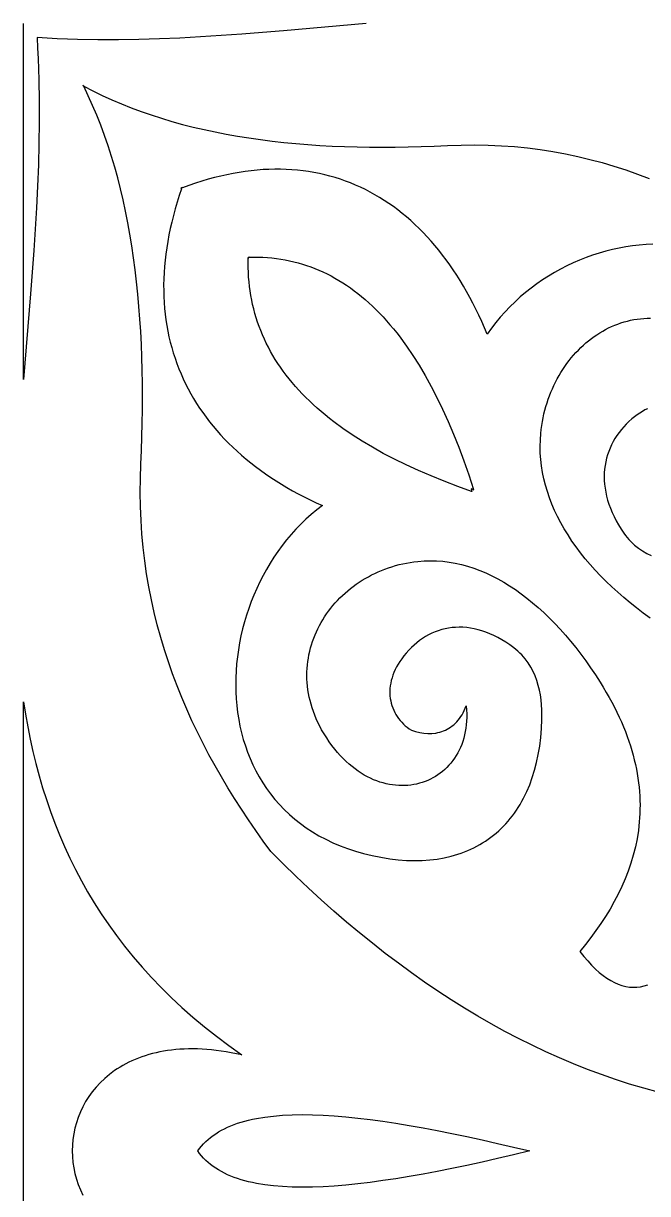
# Model space of a CAD drawing. Extents: x -375 to 375, y -1025 to 1025.
# Drawn here: x -275 to -231.8, y 75.1 to 156.1 of the extents above; entities that cross this region are included whole.
import ezdxf

# ---------------------------------------------------------------- set-up
doc = ezdxf.new("R2010")
doc.units = 0
doc.layers.add('LAYER_1', color=18, linetype='CONTINUOUS')

msp = doc.modelspace()

# ---------------------------------------------------------------- linework, layer by layer
at = {"layer": 'LAYER_1'}
for points in [[(-251.307, 156.061), (-257.023, 155.553), (-258.455, 155.433), (-259.886, 155.32), (-261.316, 155.216), (-262.745, 155.124), (-264.173, 155.046), (-265.597, 154.984), (-267.018, 154.941), (-268.436, 154.918), (-269.85, 154.918), (-271.258, 154.944), (-271.96, 154.967), (-272.661, 154.997), (-273.361, 155.035), (-274.058, 155.08), (-274.015, 154.354), (-273.979, 153.626), (-273.95, 152.897), (-273.928, 152.166), (-273.903, 150.701), (-273.903, 149.23), (-273.925, 147.755), (-273.966, 146.275), (-274.026, 144.793), (-274.101, 143.308), (-274.189, 141.821), (-274.289, 140.333), (-274.398, 138.843), (-274.513, 137.354), (-275, 131.406), (-275, 156.061)], [(-231.111, 82.095), (-232.097, 82.366), (-233.079, 82.66), (-234.056, 82.976), (-235.028, 83.315), (-235.996, 83.676), (-236.959, 84.059), (-237.917, 84.464), (-238.871, 84.891), (-239.821, 85.341), (-240.765, 85.812), (-241.706, 86.305), (-242.642, 86.819), (-243.573, 87.355), (-244.5, 87.912), (-245.423, 88.49), (-246.341, 89.09), (-247.256, 89.711), (-248.165, 90.352), (-249.071, 91.015), (-249.972, 91.698), (-250.869, 92.401), (-251.762, 93.125), (-252.651, 93.87), (-253.536, 94.635), (-254.417, 95.419), (-255.293, 96.224), (-256.166, 97.049), (-257.034, 97.894), (-257.899, 98.758), (-258.421, 99.479), (-258.933, 100.204), (-259.433, 100.936), (-259.921, 101.673), (-260.397, 102.416), (-260.861, 103.165), (-261.311, 103.92), (-261.747, 104.683), (-262.169, 105.452), (-262.577, 106.228), (-262.969, 107.012), (-263.345, 107.803), (-263.706, 108.602), (-264.05, 109.409), (-264.377, 110.224), (-264.687, 111.047), (-264.978, 111.88), (-265.251, 112.721), (-265.506, 113.571), (-265.74, 114.431), (-265.955, 115.3), (-266.15, 116.179), (-266.324, 117.068), (-266.477, 117.967), (-266.607, 118.876), (-266.716, 119.796), (-266.802, 120.728), (-266.865, 121.67), (-266.904, 122.623), (-266.919, 123.589), (-266.91, 124.566), (-266.875, 125.554), (-266.836, 126.505), (-266.804, 127.449), (-266.782, 128.385), (-266.769, 129.315), (-266.764, 130.236), (-266.769, 131.151), (-266.784, 132.057), (-266.809, 132.956), (-266.843, 133.846), (-266.888, 134.728), (-266.943, 135.602), (-267.008, 136.467), (-267.085, 137.324), (-267.172, 138.171), (-267.27, 139.01), (-267.38, 139.839), (-267.501, 140.659), (-267.634, 141.469), (-267.779, 142.27), (-267.936, 143.06), (-268.105, 143.841), (-268.287, 144.611), (-268.481, 145.371), (-268.688, 146.121), (-268.909, 146.859), (-269.142, 147.587), (-269.389, 148.304), (-269.65, 149.009), (-269.925, 149.703), (-270.213, 150.386), (-270.516, 151.057), (-270.833, 151.716), (-270.891, 151.773), (-270.871, 151.764), (-270.88, 151.784), (-270.825, 151.724), (-270.191, 151.394), (-269.546, 151.079), (-268.89, 150.779), (-268.223, 150.493), (-267.545, 150.222), (-266.856, 149.965), (-266.157, 149.722), (-265.447, 149.493), (-264.727, 149.277), (-263.996, 149.075), (-263.256, 148.886), (-262.505, 148.71), (-261.745, 148.547), (-260.976, 148.396), (-260.197, 148.258), (-259.409, 148.132), (-258.612, 148.018), (-257.806, 147.915), (-256.991, 147.825), (-256.168, 147.745), (-255.337, 147.677), (-254.497, 147.62), (-253.649, 147.573), (-252.793, 147.538), (-251.929, 147.512), (-251.058, 147.497), (-250.179, 147.491), (-249.293, 147.496), (-248.399, 147.51), (-247.499, 147.533), (-246.592, 147.565), (-245.678, 147.607), (-244.728, 147.643), (-243.789, 147.652), (-242.861, 147.637), (-241.945, 147.596), (-241.039, 147.53), (-240.144, 147.441), (-239.26, 147.328), (-238.386, 147.192), (-237.521, 147.033), (-236.667, 146.852), (-235.822, 146.649), (-234.987, 146.426), (-234.161, 146.181), (-233.344, 145.917), (-232.535, 145.633), (-231.735, 145.329)], [(-231.472, 140.781), (-231.939, 140.758), (-232.406, 140.719), (-232.873, 140.665), (-233.339, 140.595), (-233.804, 140.509), (-234.267, 140.407), (-234.728, 140.291), (-235.187, 140.159), (-235.641, 140.012), (-236.092, 139.85), (-236.538, 139.674), (-236.98, 139.482), (-237.416, 139.277), (-237.846, 139.057), (-238.269, 138.823), (-238.685, 138.574), (-239.093, 138.312), (-239.494, 138.037), (-239.885, 137.747), (-240.267, 137.444), (-240.64, 137.128), (-241.002, 136.799), (-241.353, 136.456), (-241.693, 136.101), (-242.021, 135.733), (-242.336, 135.352), (-242.639, 134.959), (-242.927, 134.554), (-243.115, 134.998), (-243.308, 135.435), (-243.507, 135.864), (-243.71, 136.284), (-243.919, 136.697), (-244.132, 137.101), (-244.351, 137.497), (-244.575, 137.884), (-244.803, 138.264), (-245.037, 138.635), (-245.276, 138.997), (-245.519, 139.351), (-245.767, 139.696), (-246.02, 140.033), (-246.278, 140.361), (-246.54, 140.681), (-246.807, 140.991), (-247.079, 141.293), (-247.356, 141.586), (-247.637, 141.87), (-247.922, 142.144), (-248.212, 142.41), (-248.507, 142.667), (-248.806, 142.915), (-249.109, 143.153), (-249.417, 143.382), (-249.729, 143.602), (-250.045, 143.812), (-250.366, 144.013), (-250.69, 144.204), (-251.019, 144.386), (-251.353, 144.559), (-251.69, 144.721), (-252.031, 144.874), (-252.377, 145.018), (-252.726, 145.151), (-253.08, 145.275), (-253.437, 145.388), (-253.798, 145.492), (-254.163, 145.586), (-254.532, 145.669), (-254.905, 145.743), (-255.282, 145.806), (-255.662, 145.859), (-256.046, 145.902), (-256.434, 145.934), (-256.825, 145.956), (-257.22, 145.967), (-257.618, 145.968), (-258.02, 145.959), (-258.425, 145.939), (-258.834, 145.908), (-259.246, 145.866), (-259.662, 145.814), (-260.081, 145.751), (-260.503, 145.677), (-260.929, 145.592), (-261.357, 145.496), (-261.789, 145.389), (-262.225, 145.271), (-262.663, 145.141), (-263.104, 145.001), (-263.549, 144.849), (-263.996, 144.686), (-264.036, 144.729), (-264.036, 144.709), (-264.037, 144.697), (-264.03, 144.687), (-264.042, 144.682), (-264.045, 144.67), (-264.055, 144.678), (-264.06, 144.677), (-264.06, 144.673), (-264.053, 144.663), (-264.065, 144.659), (-264.069, 144.647), (-264.079, 144.654), (-264.09, 144.652), (-264.108, 144.652), (-264.068, 144.611), (-264.225, 144.145), (-264.371, 143.683), (-264.506, 143.224), (-264.63, 142.768), (-264.744, 142.315), (-264.847, 141.866), (-264.939, 141.42), (-265.021, 140.977), (-265.092, 140.538), (-265.152, 140.102), (-265.203, 139.669), (-265.243, 139.241), (-265.272, 138.815), (-265.292, 138.393), (-265.301, 137.975), (-265.3, 137.561), (-265.289, 137.15), (-265.268, 136.743), (-265.236, 136.34), (-265.195, 135.94), (-265.144, 135.545), (-265.084, 135.153), (-265.013, 134.765), (-264.933, 134.381), (-264.843, 134.001), (-264.743, 133.626), (-264.634, 133.254), (-264.515, 132.886), (-264.387, 132.523), (-264.249, 132.163), (-264.102, 131.808), (-263.946, 131.457), (-263.78, 131.11), (-263.605, 130.768), (-263.421, 130.43), (-263.228, 130.097), (-263.026, 129.768), (-262.814, 129.443), (-262.594, 129.123), (-262.365, 128.807), (-262.127, 128.496), (-261.88, 128.19), (-261.625, 127.888), (-261.361, 127.591), (-261.088, 127.299), (-260.806, 127.011), (-260.516, 126.728), (-260.218, 126.45), (-259.911, 126.177), (-259.595, 125.909), (-259.272, 125.646), (-258.94, 125.388), (-258.599, 125.135), (-258.251, 124.887), (-257.894, 124.644), (-257.53, 124.406), (-257.157, 124.173), (-256.776, 123.945), (-256.388, 123.723), (-255.991, 123.506), (-255.587, 123.294), (-255.175, 123.088), (-254.755, 122.887), (-254.328, 122.692), (-254.717, 122.391), (-255.095, 122.077), (-255.461, 121.748), (-255.815, 121.407), (-256.156, 121.054), (-256.486, 120.688), (-256.802, 120.312), (-257.106, 119.924), (-257.397, 119.526), (-257.676, 119.119), (-257.941, 118.703), (-258.193, 118.278), (-258.431, 117.845), (-258.656, 117.405), (-258.868, 116.957), (-259.065, 116.504), (-259.249, 116.045), (-259.419, 115.58), (-259.574, 115.111), (-259.716, 114.638), (-259.842, 114.161), (-259.955, 113.682), (-260.052, 113.2), (-260.135, 112.716), (-260.202, 112.231), (-260.255, 111.745), (-260.292, 111.259), (-260.313, 110.774), (-260.319, 110.289), (-260.31, 109.806), (-260.284, 109.325), (-260.243, 108.846), (-260.186, 108.371), (-260.112, 107.899), (-260.022, 107.432), (-259.915, 106.97), (-259.792, 106.513), (-259.651, 106.062), (-259.494, 105.617), (-259.32, 105.18), (-259.129, 104.75), (-258.92, 104.328), (-258.694, 103.915), (-258.45, 103.512), (-258.188, 103.118), (-257.909, 102.735), (-257.611, 102.362), (-257.295, 102.001), (-256.961, 101.653), (-256.608, 101.317), (-256.237, 100.994), (-255.847, 100.685), (-255.438, 100.39), (-255.011, 100.11), (-254.564, 99.846), (-254.097, 99.597), (-253.612, 99.365), (-253.106, 99.15), (-252.581, 98.953), (-252.037, 98.774), (-251.472, 98.614), (-250.887, 98.473), (-250.282, 98.352), (-249.656, 98.252), (-249.079, 98.184), (-248.515, 98.142), (-247.964, 98.126), (-247.426, 98.136), (-246.901, 98.171), (-246.391, 98.232), (-245.895, 98.318), (-245.414, 98.429), (-245.179, 98.493), (-244.948, 98.564), (-244.72, 98.641), (-244.497, 98.724), (-244.277, 98.812), (-244.062, 98.907), (-243.85, 99.008), (-243.643, 99.115), (-243.439, 99.227), (-243.24, 99.346), (-243.045, 99.47), (-242.854, 99.6), (-242.667, 99.736), (-242.485, 99.878), (-242.307, 100.025), (-242.133, 100.178), (-241.964, 100.336), (-241.799, 100.501), (-241.639, 100.671), (-241.483, 100.846), (-241.332, 101.027), (-241.186, 101.213), (-241.044, 101.405), (-240.907, 101.603), (-240.775, 101.805), (-240.647, 102.013), (-240.525, 102.227), (-240.407, 102.446), (-240.294, 102.67), (-240.187, 102.899), (-239.986, 103.373), (-239.806, 103.868), (-239.647, 104.383), (-239.508, 104.919), (-239.391, 105.474), (-239.296, 106.049), (-239.223, 106.643), (-239.173, 107.257), (-239.145, 107.889), (-239.14, 108.226), (-239.146, 108.566), (-239.165, 108.906), (-239.198, 109.247), (-239.245, 109.585), (-239.309, 109.921), (-239.391, 110.253), (-239.49, 110.58), (-239.61, 110.9), (-239.749, 111.212), (-239.911, 111.515), (-240.096, 111.809), (-240.304, 112.09), (-240.418, 112.226), (-240.538, 112.359), (-240.665, 112.488), (-240.798, 112.614), (-240.938, 112.736), (-241.086, 112.854), (-241.365, 113.056), (-241.644, 113.242), (-241.922, 113.412), (-242.199, 113.566), (-242.474, 113.704), (-242.747, 113.826), (-243.019, 113.933), (-243.289, 114.026), (-243.557, 114.103), (-243.822, 114.165), (-244.085, 114.214), (-244.345, 114.248), (-244.603, 114.268), (-244.857, 114.274), (-245.108, 114.266), (-245.355, 114.246), (-245.599, 114.212), (-245.839, 114.165), (-246.075, 114.106), (-246.307, 114.034), (-246.534, 113.95), (-246.757, 113.855), (-246.975, 113.747), (-247.188, 113.628), (-247.396, 113.497), (-247.598, 113.356), (-247.795, 113.203), (-247.986, 113.04), (-248.172, 112.866), (-248.351, 112.682), (-248.524, 112.489), (-248.691, 112.285), (-248.834, 112.096), (-248.965, 111.907), (-249.084, 111.718), (-249.192, 111.528), (-249.288, 111.339), (-249.372, 111.151), (-249.445, 110.963), (-249.507, 110.777), (-249.559, 110.591), (-249.599, 110.407), (-249.629, 110.224), (-249.649, 110.044), (-249.659, 109.865), (-249.659, 109.689), (-249.649, 109.515), (-249.629, 109.343), (-249.6, 109.175), (-249.562, 109.01), (-249.515, 108.848), (-249.459, 108.69), (-249.394, 108.535), (-249.321, 108.384), (-249.24, 108.238), (-249.15, 108.096), (-249.053, 107.958), (-248.948, 107.826), (-248.835, 107.698), (-248.715, 107.576), (-248.588, 107.459), (-248.454, 107.348), (-248.313, 107.243), (-248.166, 107.144), (-247.881, 107.048), (-247.595, 106.978), (-247.309, 106.933), (-247.025, 106.913), (-246.745, 106.92), (-246.47, 106.954), (-246.335, 106.98), (-246.202, 107.014), (-246.072, 107.054), (-245.943, 107.101), (-245.817, 107.156), (-245.694, 107.217), (-245.574, 107.285), (-245.457, 107.36), (-245.344, 107.442), (-245.234, 107.531), (-245.128, 107.628), (-245.026, 107.732), (-244.928, 107.843), (-244.835, 107.961), (-244.746, 108.087), (-244.662, 108.22), (-244.583, 108.361), (-244.51, 108.509), (-244.442, 108.665), (-244.379, 108.828), (-244.357, 108.557), (-244.346, 108.291), (-244.345, 108.031), (-244.354, 107.777), (-244.374, 107.528), (-244.403, 107.286), (-244.443, 107.049), (-244.491, 106.819), (-244.549, 106.594), (-244.615, 106.377), (-244.69, 106.165), (-244.773, 105.961), (-244.865, 105.763), (-244.964, 105.571), (-245.071, 105.387), (-245.185, 105.21), (-245.307, 105.04), (-245.435, 104.877), (-245.569, 104.722), (-245.711, 104.574), (-245.858, 104.434), (-246.011, 104.301), (-246.169, 104.176), (-246.333, 104.059), (-246.502, 103.951), (-246.676, 103.85), (-246.854, 103.758), (-247.037, 103.674), (-247.224, 103.599), (-247.415, 103.532), (-247.609, 103.474), (-247.806, 103.424), (-248.007, 103.384), (-248.21, 103.353), (-248.416, 103.331), (-248.625, 103.318), (-248.835, 103.315), (-249.047, 103.321), (-249.261, 103.336), (-249.476, 103.362), (-249.692, 103.397), (-249.909, 103.443), (-250.126, 103.498), (-250.344, 103.563), (-250.562, 103.639), (-250.779, 103.725), (-250.996, 103.822), (-251.213, 103.929), (-251.428, 104.047), (-251.643, 104.176), (-251.855, 104.316), (-252.066, 104.467), (-252.276, 104.629), (-252.483, 104.803), (-252.687, 104.988), (-252.889, 105.184), (-253.088, 105.392), (-253.283, 105.612), (-253.475, 105.843), (-253.664, 106.087), (-253.848, 106.342), (-254.028, 106.61), (-254.204, 106.89), (-254.375, 107.183), (-254.51, 107.434), (-254.634, 107.685), (-254.749, 107.937), (-254.854, 108.188), (-254.949, 108.44), (-255.035, 108.692), (-255.111, 108.943), (-255.178, 109.195), (-255.236, 109.445), (-255.284, 109.696), (-255.324, 109.945), (-255.355, 110.194), (-255.377, 110.442), (-255.39, 110.688), (-255.395, 110.934), (-255.391, 111.178), (-255.38, 111.42), (-255.36, 111.661), (-255.332, 111.9), (-255.296, 112.138), (-255.253, 112.373), (-255.201, 112.607), (-255.143, 112.838), (-255.076, 113.067), (-255.003, 113.293), (-254.922, 113.517), (-254.835, 113.737), (-254.74, 113.956), (-254.639, 114.171), (-254.53, 114.383), (-254.416, 114.591), (-254.294, 114.797), (-254.167, 114.999), (-254.033, 115.197), (-253.893, 115.391), (-253.748, 115.582), (-253.596, 115.769), (-253.438, 115.951), (-253.275, 116.129), (-253.107, 116.303), (-252.933, 116.472), (-252.754, 116.637), (-252.57, 116.797), (-252.38, 116.952), (-252.186, 117.102), (-251.987, 117.247), (-251.784, 117.387), (-251.575, 117.521), (-251.363, 117.65), (-251.146, 117.773), (-250.925, 117.89), (-250.7, 118.001), (-250.471, 118.107), (-250.238, 118.206), (-250.001, 118.299), (-249.761, 118.385), (-249.518, 118.465), (-249.271, 118.539), (-249.02, 118.605), (-248.767, 118.665), (-248.511, 118.717), (-248.252, 118.762), (-247.99, 118.801), (-247.726, 118.831), (-247.291, 118.866), (-246.858, 118.879), (-246.425, 118.869), (-245.993, 118.837), (-245.563, 118.784), (-245.134, 118.71), (-244.707, 118.614), (-244.282, 118.498), (-243.859, 118.362), (-243.438, 118.206), (-243.02, 118.031), (-242.604, 117.836), (-242.191, 117.623), (-241.781, 117.391), (-241.375, 117.141), (-240.971, 116.874), (-240.571, 116.589), (-240.175, 116.287), (-239.783, 115.968), (-239.395, 115.633), (-239.011, 115.282), (-238.631, 114.916), (-238.257, 114.534), (-237.887, 114.137), (-237.522, 113.726), (-237.162, 113.3), (-236.808, 112.86), (-236.459, 112.407), (-236.116, 111.941), (-235.779, 111.462), (-235.448, 110.971), (-235.123, 110.467), (-234.906, 110.116), (-234.698, 109.768), (-234.5, 109.421), (-234.311, 109.077), (-234.132, 108.734), (-233.962, 108.394), (-233.801, 108.055), (-233.65, 107.718), (-233.507, 107.383), (-233.373, 107.051), (-233.248, 106.72), (-233.132, 106.391), (-233.024, 106.064), (-232.925, 105.739), (-232.834, 105.416), (-232.752, 105.095), (-232.677, 104.775), (-232.611, 104.458), (-232.553, 104.143), (-232.502, 103.829), (-232.459, 103.517), (-232.424, 103.208), (-232.397, 102.9), (-232.377, 102.594), (-232.364, 102.29), (-232.359, 101.987), (-232.36, 101.687), (-232.369, 101.389), (-232.385, 101.092), (-232.407, 100.797), (-232.437, 100.504), (-232.472, 100.213), (-232.564, 99.636), (-232.681, 99.067), (-232.822, 98.505), (-232.987, 97.95), (-233.175, 97.402), (-233.384, 96.862), (-233.616, 96.329), (-233.867, 95.802), (-234.138, 95.283), (-234.428, 94.771), (-234.736, 94.266), (-235.062, 93.767), (-235.403, 93.276), (-235.76, 92.792), (-236.132, 92.314), (-236.518, 91.843), (-236.246, 91.497), (-235.976, 91.178), (-235.707, 90.886), (-235.44, 90.62), (-235.174, 90.381), (-234.909, 90.167), (-234.645, 89.979), (-234.383, 89.817), (-234.122, 89.68), (-233.863, 89.567), (-233.604, 89.479), (-233.347, 89.416), (-233.091, 89.376), (-232.836, 89.36), (-232.582, 89.368), (-232.33, 89.398), (-232.078, 89.452), (-231.828, 89.528)], [(-231.661, 114.911), (-232.134, 115.255), (-232.594, 115.606), (-233.042, 115.963), (-233.478, 116.325), (-233.9, 116.694), (-234.309, 117.068), (-234.705, 117.448), (-235.086, 117.833), (-235.453, 118.222), (-235.806, 118.617), (-236.143, 119.017), (-236.465, 119.42), (-236.771, 119.828), (-237.062, 120.241), (-237.336, 120.657), (-237.593, 121.076), (-237.833, 121.499), (-238.056, 121.926), (-238.261, 122.356), (-238.448, 122.788), (-238.616, 123.223), (-238.766, 123.661), (-238.897, 124.101), (-239.008, 124.544), (-239.1, 124.988), (-239.172, 125.434), (-239.223, 125.881), (-239.253, 126.33), (-239.263, 126.78), (-239.251, 127.232), (-239.217, 127.683), (-239.188, 127.959), (-239.151, 128.231), (-239.107, 128.501), (-239.057, 128.767), (-239, 129.031), (-238.936, 129.291), (-238.865, 129.548), (-238.788, 129.801), (-238.705, 130.051), (-238.616, 130.297), (-238.52, 130.539), (-238.419, 130.778), (-238.312, 131.012), (-238.199, 131.242), (-238.081, 131.468), (-237.957, 131.689), (-237.828, 131.905), (-237.694, 132.117), (-237.555, 132.324), (-237.411, 132.526), (-237.262, 132.723), (-237.108, 132.915), (-236.95, 133.101), (-236.787, 133.282), (-236.62, 133.458), (-236.448, 133.627), (-236.273, 133.791), (-236.094, 133.949), (-235.91, 134.101), (-235.723, 134.246), (-235.533, 134.385), (-235.339, 134.518), (-235.141, 134.644), (-234.941, 134.763), (-234.737, 134.876), (-234.53, 134.982), (-234.321, 135.08), (-234.108, 135.171), (-233.893, 135.255), (-233.676, 135.332), (-233.456, 135.4), (-233.234, 135.462), (-233.009, 135.515), (-232.783, 135.56), (-232.555, 135.597), (-232.325, 135.626), (-232.093, 135.647), (-231.86, 135.659), (-231.626, 135.663)], [(-231.835, 129.397), (-232.016, 129.309), (-232.197, 129.209), (-232.379, 129.097), (-232.561, 128.973), (-232.743, 128.837), (-232.925, 128.688), (-233.12, 128.514), (-233.307, 128.334), (-233.483, 128.148), (-233.65, 127.955), (-233.807, 127.756), (-233.954, 127.551), (-234.09, 127.341), (-234.215, 127.124), (-234.33, 126.903), (-234.433, 126.676), (-234.525, 126.444), (-234.606, 126.208), (-234.675, 125.967), (-234.732, 125.721), (-234.777, 125.472), (-234.809, 125.218), (-234.829, 124.961), (-234.836, 124.7), (-234.83, 124.435), (-234.811, 124.168), (-234.778, 123.897), (-234.732, 123.624), (-234.672, 123.347), (-234.597, 123.069), (-234.509, 122.788), (-234.406, 122.505), (-234.288, 122.22), (-234.155, 121.934), (-234.007, 121.646), (-233.844, 121.357), (-233.665, 121.067), (-233.471, 120.776), (-233.357, 120.622), (-233.24, 120.476), (-233.12, 120.338), (-232.995, 120.206), (-232.868, 120.081), (-232.737, 119.963), (-232.466, 119.746), (-232.184, 119.553), (-231.893, 119.385), (-231.593, 119.24)], [(-275, 46.943), (-275, 109.116), (-274.861, 108.251), (-274.706, 107.39), (-274.535, 106.535), (-274.346, 105.684), (-274.14, 104.84), (-273.916, 104.001), (-273.674, 103.168), (-273.412, 102.341), (-273.13, 101.52), (-272.828, 100.705), (-272.505, 99.897), (-272.161, 99.095), (-271.794, 98.3), (-271.405, 97.512), (-270.993, 96.731), (-270.557, 95.958), (-270.097, 95.191), (-269.612, 94.432), (-269.101, 93.681), (-268.565, 92.938), (-268.002, 92.202), (-267.412, 91.475), (-266.795, 90.756), (-266.149, 90.046), (-265.474, 89.344), (-264.771, 88.651), (-264.037, 87.967), (-263.273, 87.291), (-262.478, 86.626), (-261.651, 85.969), (-260.792, 85.322), (-259.901, 84.685), (-260.265, 84.762), (-260.622, 84.832), (-260.974, 84.893), (-261.321, 84.945), (-261.661, 84.99), (-261.996, 85.026), (-262.325, 85.054), (-262.649, 85.075), (-262.966, 85.088), (-263.278, 85.094), (-263.585, 85.092), (-263.885, 85.083), (-264.18, 85.066), (-264.469, 85.043), (-264.753, 85.013), (-265.03, 84.977), (-265.302, 84.934), (-265.568, 84.884), (-265.829, 84.828), (-266.083, 84.766), (-266.332, 84.698), (-266.576, 84.624), (-266.813, 84.545), (-267.045, 84.459), (-267.271, 84.369), (-267.492, 84.273), (-267.706, 84.172), (-267.915, 84.065), (-268.118, 83.954), (-268.316, 83.838), (-268.508, 83.718), (-268.694, 83.593), (-269.049, 83.33), (-269.381, 83.051), (-269.69, 82.756), (-269.976, 82.447), (-270.239, 82.125), (-270.48, 81.791), (-270.697, 81.446), (-270.892, 81.092), (-271.063, 80.728), (-271.212, 80.357), (-271.338, 79.98), (-271.441, 79.597), (-271.521, 79.209), (-271.579, 78.819), (-271.613, 78.426), (-271.624, 78.032), (-271.624, 78.031), (-271.624, 78.03), (-271.613, 77.636), (-271.579, 77.243), (-271.521, 76.853), (-271.441, 76.465), (-271.338, 76.082), (-271.212, 75.704), (-271.063, 75.333), (-270.892, 74.97)]]:
    msp.add_lwpolyline(points, dxfattribs=at)
for points in [[(-259.392, 139.883), (-259.072, 139.888), (-258.754, 139.884), (-258.439, 139.873), (-258.126, 139.854), (-257.815, 139.826), (-257.507, 139.79), (-257.202, 139.746), (-256.899, 139.694), (-256.598, 139.634), (-256.3, 139.565), (-256.005, 139.489), (-255.711, 139.404), (-255.421, 139.311), (-255.132, 139.21), (-254.847, 139.101), (-254.563, 138.984), (-254.283, 138.859), (-254.004, 138.725), (-253.728, 138.584), (-253.455, 138.434), (-253.184, 138.276), (-252.916, 138.11), (-252.65, 137.936), (-252.386, 137.753), (-252.125, 137.563), (-251.866, 137.364), (-251.61, 137.158), (-251.357, 136.943), (-251.105, 136.72), (-250.857, 136.489), (-250.61, 136.25), (-250.367, 136.002), (-250.125, 135.747), (-249.887, 135.483), (-249.65, 135.212), (-249.416, 134.932), (-249.185, 134.644), (-248.956, 134.348), (-248.73, 134.044), (-248.506, 133.732), (-248.065, 133.083), (-247.634, 132.402), (-247.214, 131.688), (-246.803, 130.942), (-246.402, 130.164), (-246.011, 129.353), (-245.63, 128.51), (-245.259, 127.635), (-244.898, 126.727), (-244.547, 125.787), (-244.205, 124.814), (-243.874, 123.809), (-243.856, 123.791), (-243.855, 123.786), (-243.867, 123.791), (-243.862, 123.779), (-243.867, 123.78), (-243.885, 123.798), (-244.043, 123.853), (-243.991, 123.688), (-243.972, 123.669), (-243.972, 123.664), (-243.985, 123.669), (-243.979, 123.657), (-243.984, 123.657), (-244.002, 123.677), (-244.967, 124.022), (-245.902, 124.377), (-246.806, 124.742), (-247.678, 125.118), (-248.52, 125.504), (-249.33, 125.901), (-250.11, 126.307), (-250.858, 126.724), (-251.575, 127.152), (-252.261, 127.589), (-252.915, 128.037), (-253.539, 128.495), (-253.839, 128.728), (-254.131, 128.964), (-254.416, 129.202), (-254.692, 129.443), (-254.961, 129.686), (-255.222, 129.932), (-255.476, 130.18), (-255.721, 130.431), (-255.959, 130.685), (-256.189, 130.941), (-256.411, 131.2), (-256.625, 131.461), (-256.832, 131.725), (-257.03, 131.992), (-257.221, 132.261), (-257.404, 132.532), (-257.58, 132.806), (-257.747, 133.083), (-257.907, 133.362), (-258.058, 133.644), (-258.202, 133.929), (-258.338, 134.216), (-258.467, 134.505), (-258.587, 134.797), (-258.7, 135.092), (-258.805, 135.389), (-258.902, 135.689), (-258.991, 135.992), (-259.073, 136.297), (-259.146, 136.604), (-259.212, 136.914), (-259.27, 137.227), (-259.32, 137.542), (-259.362, 137.86), (-259.397, 138.181), (-259.423, 138.503), (-259.442, 138.829), (-259.453, 139.157), (-259.456, 139.488), (-259.451, 139.821), (-259.467, 139.835), (-259.45, 139.835), (-259.45, 139.852), (-259.437, 139.835), (-259.406, 139.835), (-259.406, 139.868), (-259.422, 139.882), (-259.406, 139.883), (-259.406, 139.899)], [(-255.013, 80.534), (-254.27, 80.506), (-253.499, 80.458), (-252.701, 80.392), (-251.876, 80.307), (-251.025, 80.205), (-250.147, 80.085), (-249.243, 79.948), (-248.313, 79.795), (-247.357, 79.626), (-246.376, 79.442), (-245.371, 79.242), (-244.34, 79.028), (-243.285, 78.799), (-242.205, 78.557), (-241.102, 78.301), (-239.974, 78.032), (-239.973, 78.032), (-239.974, 78.032), (-239.974, 78.032), (-239.976, 78.031), (-239.974, 78.03), (-239.974, 78.03), (-239.973, 78.029), (-239.974, 78.029), (-241.102, 77.76), (-242.205, 77.505), (-243.285, 77.262), (-244.34, 77.034), (-245.371, 76.819), (-246.376, 76.62), (-247.357, 76.435), (-248.313, 76.266), (-249.243, 76.113), (-250.147, 75.976), (-251.025, 75.857), (-251.876, 75.754), (-252.701, 75.67), (-253.499, 75.603), (-254.27, 75.556), (-255.013, 75.527), (-255.729, 75.518), (-256.416, 75.529), (-257.076, 75.56), (-257.706, 75.613), (-258.308, 75.686), (-258.881, 75.781), (-259.156, 75.837), (-259.424, 75.899), (-259.685, 75.966), (-259.938, 76.039), (-260.184, 76.118), (-260.422, 76.202), (-260.653, 76.293), (-260.876, 76.389), (-261.091, 76.492), (-261.299, 76.6), (-261.499, 76.714), (-261.691, 76.835), (-261.876, 76.962), (-262.053, 77.095), (-262.222, 77.235), (-262.383, 77.38), (-262.537, 77.533), (-262.682, 77.692), (-262.82, 77.857), (-262.949, 78.029), (-262.95, 78.029), (-262.949, 78.03), (-262.95, 78.031), (-262.949, 78.032), (-262.95, 78.032), (-262.949, 78.032), (-262.82, 78.204), (-262.682, 78.37), (-262.537, 78.528), (-262.383, 78.681), (-262.222, 78.827), (-262.053, 78.966), (-261.876, 79.099), (-261.691, 79.226), (-261.499, 79.347), (-261.299, 79.461), (-261.091, 79.57), (-260.876, 79.672), (-260.653, 79.769), (-260.422, 79.859), (-260.184, 79.944), (-259.938, 80.022), (-259.685, 80.095), (-259.424, 80.162), (-259.156, 80.224), (-258.881, 80.28), (-258.308, 80.375), (-257.706, 80.449), (-257.076, 80.501), (-256.416, 80.532), (-255.729, 80.543)]]:
    msp.add_lwpolyline(points, close=True, dxfattribs=at)

doc.saveas('drawing.dxf')
